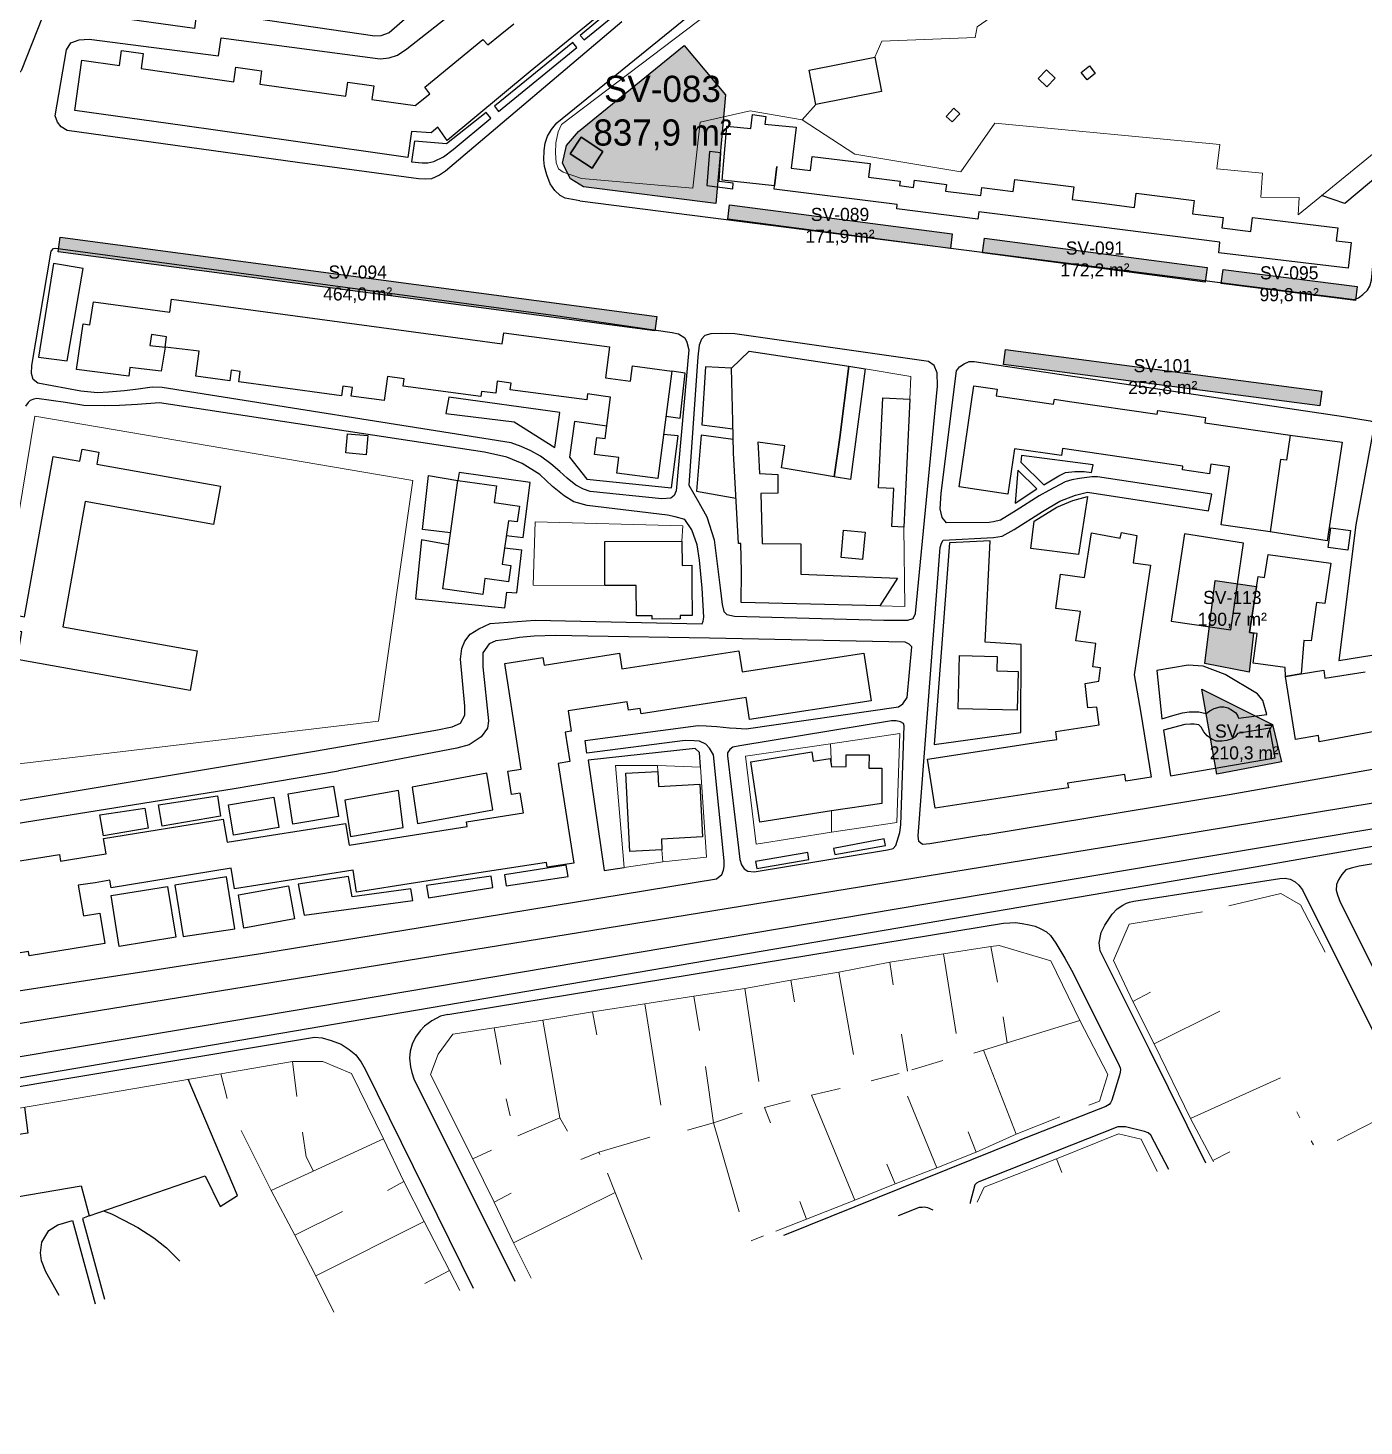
# Model space of a CAD drawing. Header units: metres. Extents: x -1319 to 2200, y -1209 to 1268.
# Drawn here: x 333 to 639, y -1088.5 to -768.4 of the extents above; entities that cross this region are included whole.
import ezdxf

# ---------------------------------------------------------------- set-up
doc = ezdxf.new("R2010")
doc.units = ezdxf.units.M
for name, color, linetype, lineweight, true_color in [('CLADIRI_CONTUR', 7, 'Continuous', 25, 0x4b5962), ('LIMITA_STUDIU', 7, 'Continuous', 25, 0x354c40), ('PARCELE_CONTUR', 7, 'Continuous', 13, 0xb58c63), ('PAVAJ', 7, 'Continuous', 25, 0xd1d6d2), ('STRAZI', 7, 'Continuous', 25, 0xc4cccb), ('VERDE_PLIN', 7, 'Continuous', 25, 0x286847)]:
    doc.layers.add(name, color=color, linetype=linetype, lineweight=lineweight, true_color=true_color)
doc.layers.add('VERDE_CONTUR_CALCUL', color=82, linetype='Continuous', true_color=0x286847)
doc.layers.add('VERDE_SUPRAFETE', color=7, linetype='Continuous', true_color=0x1e372a)

msp = doc.modelspace()

# ---------------------------------------------------------------- hatches: boundary and pattern name
at = {"layer": 'VERDE_PLIN'}
h = msp.add_hatch(color=256, dxfattribs=at)
h.dxf.hatch_style = 1
h.paths.add_polyline_path([(456.33, -795.35), (455.42, -799.4), (457.25, -802.92), (460.19, -804.81), (490.51, -808.58), (492.74, -783.71), (483.24, -772.42), (459.04, -792.09), (456.33, -795.35)])
h.paths.add_polyline_path([(464.65, -796.67), (462.18, -800.48), (457.16, -797.22), (459.64, -793.41), (464.65, -796.67)], flags=0)
h = msp.add_hatch(color=256, dxfattribs=at)
h.dxf.hatch_style = 1
h.paths.add_polyline_path([(493.66, -808.87), (493.22, -812.18), (544.22, -818.88), (544.66, -815.58), (493.66, -808.87)])
h = msp.add_hatch(color=256, dxfattribs=at)
h.dxf.hatch_style = 1
h.paths.add_polyline_path([(339.85, -819.69), (476.57, -837.79), (477.02, -834.47), (340.3, -816.34), (339.85, -819.69)])
h = msp.add_hatch(color=256, dxfattribs=at)
h.dxf.hatch_style = 1
h.paths.add_polyline_path([(551.6, -819.88), (602.6, -826.58), (603.04, -823.27), (552.04, -816.55), (551.6, -819.88)])
h = msp.add_hatch(color=256, dxfattribs=at)
h.dxf.hatch_style = 1
h.paths.add_polyline_path([(606.66, -823.71), (606.25, -826.9), (636.99, -830.79), (637.4, -827.59), (606.66, -823.71)])
h = msp.add_hatch(color=256, dxfattribs=at)
h.dxf.hatch_style = 1
h.paths.add_polyline_path([(556.38, -845.49), (628.85, -854.95), (629.3, -851.54), (556.83, -842.05), (556.38, -845.49)])
h = msp.add_hatch(color=256, dxfattribs=at)
h.dxf.hatch_style = 1
h.paths.add_polyline_path([(604.86, -894.9), (602.52, -913.94), (612.69, -915.91), (613.67, -906.98), (612.76, -906.86), (614.37, -896.29), (604.86, -894.9)])
h = msp.add_hatch(color=256, dxfattribs=at)
h.dxf.hatch_style = 1
h.paths.add_polyline_path([(605.28, -939.28), (620.09, -936.47), (617.98, -927.87), (601.82, -919.77), (605.28, -939.28)])

# ---------------------------------------------------------------- linework, layer by layer
at = {"layer": 'CLADIRI_CONTUR'}
for points in [[(467.47, -762.5), (447.95, -778.37), (428.98, -794.2), (426.84, -791.14), (425.3, -792.4), (420.81, -792.11), (419.97, -798.07), (394.2, -794.43), (368.32, -790.77), (343.68, -787.29), (345.3, -775.81), (353.9, -777.02), (354.39, -773.56), (359.37, -774.26), (358.88, -777.72), (369.94, -779.29), (380.1, -780.72), (380.57, -777.38), (386.46, -778.22), (386.03, -781.27), (395.86, -782.65), (405.78, -784.05), (406.24, -780.79), (412.19, -781.63), (411.75, -784.76), (421.65, -786.16), (425.02, -783.45), (423.84, -781.96), (437.12, -771.01), (438.3, -772.28), (441.13, -769.97), (444.22, -767.46)], [(329.65, -959.38), (340.19, -957.68), (340.43, -959.19), (347.34, -958.07), (350.86, -957.5), (350.29, -954.01), (377.67, -949.54), (378.56, -954.86), (405.71, -950.55), (406.51, -955.51), (433.56, -951.28), (433.38, -950.16), (446.42, -948.12), (445.72, -943.61), (443.72, -943.92), (442.89, -938.6), (445.93, -938.14), (442.14, -913.96), (450.91, -912.59), (451.18, -914.28), (468.42, -911.58), (469, -915.18), (495.77, -911.03), (496.52, -915.83), (524.38, -911.54), (526.07, -922.5), (526.07, -922.5), (498.21, -926.79), (497.44, -921.75), (473.37, -925.48), (473.18, -924.23), (470.47, -924.65), (470.16, -922.69), (456.66, -924.8), (457.39, -929.44), (455.97, -929.67), (457.03, -936.4), (454.43, -936.8), (457.99, -959.65), (451.9, -960.6), (451.72, -959.47), (435.24, -962.04), (408.19, -966.27), (407.41, -961.25), (380.26, -965.56), (379.51, -960.81), (352, -965.3), (351.72, -963.57), (348.33, -964.12), (344.45, -964.65), (345.68, -971.71), (349.45, -971.09), (350.57, -978.07), (333.25, -980.87), (333.09, -979.88), (327.46, -980.79)], [(641.34, -929.53), (628.68, -931.85), (628.5, -930.41), (623.26, -931.3), (621, -916.94), (624.6, -916.33), (629.74, -915.45), (630.01, -917.26), (639.22, -915.82)]]:
    msp.add_lwpolyline(points, dxfattribs=at)
for points in [[(528.45, -782.94), (513.41, -785.92), (511.85, -778.04), (526.89, -775.06), (528.45, -782.94)], [(576.06, -777.1), (577.42, -778.82), (575.54, -780.3), (574.19, -778.58), (576.06, -777.1)], [(564.31, -779.98), (566.25, -777.99), (568.23, -779.92), (566.29, -781.91), (564.31, -779.98)], [(546.38, -788.03), (544.66, -789.93), (543.26, -788.67), (544.98, -786.77), (546.38, -788.03)], [(551.41, -804.96), (558.63, -805.87), (558.98, -803.1), (572.47, -804.8), (572.1, -807.71), (578.89, -808.56), (586.4, -809.51), (586.81, -806.24), (600.02, -807.91), (599.64, -810.94), (606.68, -811.83), (606.38, -814.2), (613.04, -815), (613.42, -811.81), (632.95, -814.14), (632.59, -817.14), (636, -817.55), (635.3, -823.42), (605.7, -819.88), (605.97, -817.46), (578.21, -813.95), (550.72, -810.48), (550.49, -812.21), (531.97, -809.83), (532.06, -808.82), (503.84, -805.35), (503.96, -804.55), (491.97, -803.27), (493.04, -790.86), (498.52, -791.42), (498.89, -788.25), (501.93, -788.64), (501.72, -790.43), (508.92, -791.14), (507.74, -800.5), (507.74, -800.5), (512.17, -801.07), (512.57, -797.8), (525.87, -799.44), (525.49, -802.58), (532.72, -803.47), (532.59, -804.48), (535.76, -804.9), (535.98, -803.27), (543.3, -804.23), (543.1, -805.74), (551.2, -806.8), (551.41, -804.96)], [(462.18, -800.48), (457.16, -797.22), (459.64, -793.41), (464.65, -796.67), (462.18, -800.48)], [(504.48, -800.12), (504.48, -800.12), (503.96, -804.55), (504.48, -800.12)], [(356.32, -846.19), (356.04, -848.13), (344.09, -846.63), (345.62, -836.17), (347.13, -836.38), (347.97, -831.11), (365.46, -833.52), (365.84, -830.52), (391.34, -833.96), (416.74, -837.39), (441.6, -840.74), (441.91, -838.23), (466.15, -841.42), (465.21, -848.55), (470.98, -849.31), (471.45, -845.78), (480.45, -846.97), (477.22, -871.56), (467.8, -870.32), (468.27, -866.78), (462.74, -866.05), (463.25, -862.19), (465.16, -862.44), (466.41, -852.92), (464.67, -852.69), (461.11, -852.22), (460.93, -853.59), (443.43, -851.29), (443.64, -849.73), (440.45, -849.31), (440.08, -852.05), (436.86, -851.62), (436.7, -852.79), (418.92, -850.39), (419.14, -848.72), (415.29, -848.2), (414.54, -853.74), (407, -852.72), (407.27, -850.72), (405.06, -850.42), (404.76, -852.62), (389.11, -850.51), (381.25, -849.45), (381.57, -847.06), (379.52, -846.78), (379.19, -849.18), (371.38, -848.12), (372.14, -842.44), (364.35, -841.51), (363.5, -846.97), (356.32, -846.19)], [(364.69, -839.1), (361.22, -838.62), (360.89, -841.15), (364.35, -841.51), (364.69, -839.1)], [(532.11, -894.36), (528.03, -900.75), (496.34, -900), (496.36, -892.95), (496.22, -886.43), (495.66, -886.43), (494.55, -865.66), (494.36, -858.55), (494.11, -846.32), (498.12, -842.4), (520.99, -845.84), (518.87, -862.19), (518.87, -862.19), (517.61, -871.16), (505.56, -869.13), (506.33, -864.08), (500.16, -863.23), (500.29, -865.87), (500.53, -870.4), (504.7, -870.64), (504.74, -874.93), (500.83, -875.01), (501.11, -886.47), (509.95, -886.52), (509.97, -893.49), (532.11, -894.36)], [(524.69, -846.42), (521.34, -871.78), (517.61, -871.16), (518.87, -862.19), (520.99, -845.84), (524.69, -846.42)], [(591.75, -856), (599.19, -857.08), (602.66, -857.58), (602.48, -858.82), (622.05, -861.64), (621.22, -867.4), (619.82, -867.2), (617.43, -883.79), (606.25, -882.18), (608.17, -868.92), (603.87, -868.3), (603.55, -870.48), (597.38, -869.59), (597.49, -868.72), (569.93, -864.71), (569.7, -866.33), (558.91, -864.76), (557.4, -875.12), (546.2, -873.49), (549.57, -850.33), (554.96, -851.11), (554.73, -852.67), (567.87, -854.58), (568.04, -853.44), (571.5, -853.95), (591.62, -856.87), (591.75, -856)], [(531.24, -873.89), (527.78, -873.73), (528.74, -853.08), (534.94, -853.37), (533.59, -882.71), (530.84, -882.59), (531.24, -873.89)], [(410.44, -866.12), (405.79, -865.72), (406.17, -861.35), (410.82, -861.76), (410.44, -866.12)], [(338.76, -866.53), (344.86, -867.61), (345.36, -864.83), (349.22, -865.52), (348.72, -868.3), (377.03, -873.36), (375.47, -882.08), (346.05, -876.83), (340.92, -905.55), (371.74, -911.06), (370.12, -920.13), (330.45, -913.04), (331.59, -906.66), (328.84, -906.17), (329.45, -902.73), (332.2, -903.22), (338.76, -866.53)], [(445.53, -877.9), (445.03, -881.51), (442.98, -881.23), (441.6, -891.19), (443.53, -891.46), (443.01, -895.2), (437.63, -894.45), (437.12, -898.1), (427.98, -896.83), (431.42, -872.04), (440.3, -873.27), (439.76, -877.1), (445.53, -877.9)], [(524.7, -883.85), (524.13, -890.08), (519.19, -889.63), (519.76, -883.4), (524.7, -883.85)], [(635.22, -887.96), (630.75, -887.35), (631.36, -882.9), (635.83, -883.5), (635.22, -887.96)], [(485.01, -895.94), (485.08, -902.91), (482.3, -902.94), (482.31, -903.72), (475.92, -903.78), (475.91, -903), (472.32, -903.04), (472.25, -896.06), (465.11, -896.06), (465.05, -886.01), (482.75, -885.91), (482.79, -891.46), (484.99, -891.45), (485.01, -895.94)], [(590.03, -891.44), (586.34, -916.56), (587.83, -925.27), (590.22, -939.98), (584.39, -940.86), (584.15, -939.33), (571.07, -941.31), (571.24, -942.39), (567.57, -942.95), (540.71, -947.02), (539.01, -935.82), (565.87, -931.74), (568.64, -931.32), (568.37, -929.49), (578.27, -927.99), (577.74, -923.92), (575.74, -924.1), (575.09, -918.48), (578.23, -917.97), (578.57, -914.92), (576.85, -914.72), (577.5, -909.32), (572.97, -908.75), (574.04, -902), (568.38, -901.31), (569.43, -893.46), (574.97, -894.23), (576.55, -884), (583.11, -885.21), (583.4, -883.9), (586.9, -884.6), (586.06, -890.91), (590.03, -891.44)], [(614.71, -894.04), (616.16, -894.23), (616.97, -888.99), (631.33, -890.93), (629.96, -900.2), (628.06, -899.95), (626.84, -908.77), (625.21, -908.65), (624.6, -916.33), (621, -916.94), (620.92, -914.88), (613.57, -913.88), (614.5, -907.09), (612.76, -906.86), (614.71, -894.04)], [(554.89, -915.62), (559.75, -915.73), (559.54, -924.61), (546.03, -924.28), (546.32, -912.12), (554.97, -912.33), (554.89, -915.62)], [(525.57, -937.91), (528.52, -937.87), (528.52, -946), (516.99, -947.66), (516.99, -947.66), (500.61, -950.27), (498.53, -936.46), (512.48, -934.13), (512.76, -936.27), (516.69, -935.65), (516.97, -937.57), (520.33, -937.49), (520.35, -934.84), (525.61, -934.84), (525.57, -937.91)], [(487.47, -953.63), (478.04, -954.13), (478.17, -956.61), (470.84, -957), (469.87, -939.07), (477.21, -938.68), (477.39, -942.08), (486.82, -941.57), (487.47, -953.63)]]:
    msp.add_lwpolyline(points, close=True, dxfattribs=at)
at = {"layer": 'LIMITA_STUDIU'}
msp.add_lwpolyline([(-129.2, -1088.54), (88.91, -1050.12), (613.99, -960.47), (820.45, -924.25), (1012.94, -896.82), (1295.47, -926.32)], dxfattribs=at)
at = {"layer": 'PARCELE_CONTUR'}
for points in [[(512.09, -747.3), (455.18, -790.5), (454.37, -792.18), (453.82, -794.68), (453.79, -796.98), (453.97, -799.25), (454.48, -800.65), (455.54, -801.45), (459.72, -802.84), (485.21, -805.11), (486.9, -789.95), (498.33, -787.39), (510.28, -789.42)], [(688.82, -758.16), (623.84, -811.16), (624.11, -807.23), (615.36, -807.14), (615.72, -801.69), (605.26, -800.69), (605.94, -795.06), (554.43, -790.23), (546.63, -801.32), (522.36, -797.27), (510.28, -789.42), (513.41, -785.92)], [(526.89, -775.06), (528.5, -771.4), (549.89, -770.59), (550.33, -768.18), (558.31, -762.64), (556.1, -759.6)], [(524.69, -846.42), (535.16, -848.19), (534.94, -853.37)], [(334.52, -857.32), (421.11, -872.01), (413.24, -927.14), (321.15, -938.05), (334.52, -857.32)], [(482.75, -885.91), (482.98, -882.43), (449.13, -881.48), (448.69, -895.99), (465.11, -896.06)], [(533.59, -882.71), (533.76, -900.86), (528.03, -900.75)], [(516.97, -937.57), (516.77, -932.3), (532.66, -929.94), (531.93, -950.31), (516.99, -952.52), (516.99, -947.66)], [(516.99, -952.52), (499.77, -955.3), (497.28, -935.16), (516.77, -932.3)], [(477.14, -937.28), (467.54, -937.28), (469.49, -960.63), (478.38, -959.37)], [(477.21, -938.68), (477.14, -937.28), (486.99, -937.65), (488.38, -958.29), (478.38, -959.37), (478.17, -956.61)], [(607.97, -969.39), (619.9, -966.62), (624.42, -969.22), (630.09, -980.02)], [(590.06, -989.2), (585.99, -991.31), (581.56, -981.92), (585.19, -973.64), (602, -970.81)], [(542.62, -980.4), (553.49, -978.74), (554.98, -986.88)], [(553.49, -978.74), (555.37, -978.52), (567.23, -982.01), (573.85, -995.7), (557.21, -1000.8), (556.31, -994.82)], [(522.01, -1003.44), (518.66, -984.6), (530.37, -982.32), (531.13, -987.52)], [(530.37, -982.32), (542.62, -980.4), (545.58, -998.69)], [(507.69, -986.47), (518.66, -984.6)], [(485.44, -990.14), (497.16, -988.35), (500.33, -1009.62)], [(497.16, -988.35), (507.69, -986.47), (508.54, -991.4)], [(462.29, -993.67), (474.24, -991.84), (477.9, -1015.03)], [(474.24, -991.84), (485.44, -990.14), (486.77, -997.97)], [(585.99, -991.31), (590.87, -1001.02), (605.93, -993.52)], [(450.9, -995.63), (462.29, -993.67), (463.28, -998.95)], [(439.76, -997.33), (430.23, -998.81), (426.89, -1003.38), (425.13, -1008.02), (434.88, -1027.39), (439.09, -1025.33)], [(441.25, -1005.78), (439.76, -997.33), (450.9, -995.63), (454.79, -1018), (456.54, -1021.04)], [(533.03, -998.78), (534.43, -1007.25)], [(573.85, -995.7), (580.29, -1008.04), (578.36, -1014.13), (575.94, -1015.1)], [(549.63, -1003.13), (557.21, -1000.8)], [(590.87, -1001.02), (599.19, -1018.11), (619.81, -1008.82)], [(378.56, -1013.54), (377.11, -1007.86), (393.57, -1005.09), (394.57, -1013.05)], [(393.57, -1005.09), (400.46, -1005.09), (407.08, -1007.78), (414.42, -1022.81), (388.65, -1034.62), (381.76, -1020.84)], [(535.36, -1006.98), (542.48, -1004.85)], [(551.84, -1002.45), (559.26, -1021.73), (569.32, -1017.76)], [(277.21, -1024.91), (377.11, -1007.86)], [(488.14, -1006.22), (489.96, -1019.13), (496.53, -1016.93)], [(526.1, -1009.5), (532.52, -1007.8)], [(512.45, -1012.8), (519, -1011.25)], [(442.47, -1013.65), (443.38, -1017.51)], [(501.63, -1015.62), (507.55, -1014.07)], [(512.45, -1012.8), (522.36, -1036.85), (511.26, -1041.16)], [(534.38, -1012.97), (541.15, -1029.43), (550.09, -1025.8), (548.31, -1021.14)], [(445.13, -1022.05), (454.79, -1018)], [(501.63, -1015.62), (503.05, -1019.11)], [(623.59, -1016.61), (624.26, -1017.94)], [(632.8, -1023.16), (647.72, -1015.51), (650.14, -1020.12)], [(484.02, -1020.81), (489.96, -1019.13)], [(495.85, -1039.52), (489.96, -1019.13)], [(599.19, -1018.11), (604.33, -1027.77), (608.22, -1025.77)], [(395.83, -1021.23), (396.71, -1026.93), (398.36, -1030.17)], [(414.42, -1022.81), (419.03, -1032.56), (415.28, -1034.57)], [(463.71, -1025.85), (475.38, -1022.36)], [(550.09, -1025.8), (559.26, -1021.73)], [(569.76, -1030.45), (568.49, -1027.39), (582.76, -1021.66), (587.9, -1022.87), (591.58, -1030.24)], [(626.84, -1023.23), (627.4, -1024.11)], [(434.88, -1027.39), (439.73, -1037.25)], [(459.56, -1027.53), (463.71, -1025.85), (463.94, -1026.39)], [(568.49, -1027.39), (551.98, -1033.83), (550.36, -1037.27)], [(465.72, -1030.62), (467.46, -1035.05), (444.2, -1046.59), (439.73, -1037.25), (443.66, -1035.21)], [(529.64, -1028.57), (531.57, -1033.09), (522.36, -1036.85)], [(531.57, -1033.09), (541.15, -1029.43)], [(604.33, -1027.77), (604.46, -1028.04)], [(394.06, -1044.86), (398.9, -1054.16), (423.72, -1041.71), (419.03, -1032.56)], [(388.65, -1034.62), (394.06, -1044.86), (405.03, -1039.43)], [(467.46, -1035.05), (473.58, -1050.38)], [(504.22, -1043.94), (511.26, -1041.16), (509.71, -1037.09)], [(423.72, -1041.71), (429.54, -1052.96), (423.89, -1055.91)], [(448.21, -1054.71), (444.2, -1046.59)], [(498.62, -1046.11), (501.4, -1045)], [(429.54, -1052.96), (431.86, -1057.51)], [(398.9, -1054.16), (403.01, -1062.43)]]:
    msp.add_lwpolyline(points, dxfattribs=at)
at = {"layer": 'PAVAJ'}
for points in [[(460.32, -771.14), (477.9, -756.78), (476.92, -755.54), (459.41, -770.1), (460.32, -771.14)], [(440.75, -787.5), (458.7, -772.88), (457.75, -771.75), (439.79, -786.31), (440.75, -787.5)], [(420.79, -799.07), (423.21, -799.29), (424.53, -799.29), (425.88, -798.96), (428.15, -797.94), (430.35, -796.25), (438.96, -789.03), (437.9, -787.75), (428.81, -794.9), (421.45, -794.35), (420.79, -799.07)], [(489.05, -796.67), (488.43, -804.47), (494.43, -805.24), (494.46, -803.92), (491.25, -803.56), (491.61, -796.96), (489.05, -796.67)], [(643.03, -801.47), (634.6, -808.58), (629.21, -806.78)], [(335.38, -843.79), (341.94, -844.6), (345.64, -823.46), (338.83, -822.36), (335.38, -843.79)], [(479.09, -857.33), (482.3, -857.76), (483.47, -847.42), (480.45, -846.97)], [(494.11, -846.32), (488.12, -845.99), (487.32, -859.25), (494.4, -860.2)], [(428.68, -856.66), (444.35, -858.57), (453.66, -864.5), (454.76, -856.48), (429.34, -852.97), (428.68, -856.66)], [(465.53, -859.62), (458.16, -858.5), (456.99, -866.7), (460.96, -871.74), (480.38, -873.72), (481.86, -861.81), (478.55, -861.46)], [(494.47, -862.61), (487.17, -861.63), (486.11, -874.45), (495.1, -876.05)], [(622.05, -861.64), (633.92, -863.23), (630.48, -885.83), (617.43, -883.79)], [(560.39, -867.8), (565.63, -873), (569.04, -870.95), (570.61, -870.22), (572.7, -870), (574.9, -869.96), (576.58, -870.18), (576.91, -868.44), (560.54, -866.33), (560.39, -867.8)], [(442.51, -884.6), (446.35, -885.05), (448, -872.52), (431.73, -870.18), (431.42, -872.04)], [(559.7, -869.69), (559.04, -877.19), (564.05, -873.9), (559.7, -869.69)], [(429.76, -883.99), (423.31, -883.22), (424.7, -870.91), (431.42, -872.04)], [(575.63, -875.66), (573.58, -888.99), (562.63, -887.6), (563.43, -881.37), (568.63, -878.15), (572.3, -876.61), (575.63, -875.66)], [(429.38, -886.77), (423.09, -885.64), (421.7, -899.12), (442.17, -901.17), (442.65, -897.62), (444.96, -897.73), (446.06, -887.87)], [(544.02, -886.28), (540.5, -932.5), (560.36, -929.72), (560.43, -909.57), (552.22, -909.06), (553.32, -885.84), (544.02, -886.28)], [(597.83, -884.26), (594.82, -904.26), (608.45, -906.24), (611.38, -886.39), (597.83, -884.26)], [(442.12, -887.44), (446.06, -887.87)], [(592.62, -926.57), (595.15, -925.87), (597.39, -925.25), (598.93, -925.03), (600.24, -924.96), (601.09, -925.03), (602.84, -925.4), (603.61, -924.78), (604.64, -924.23), (605.99, -923.82), (606.87, -923.86), (607.86, -924.12), (608.85, -924.67), (609.58, -925.25), (610.06, -925.98), (610.24, -926.42), (616.69, -925.62), (615.77, -922.43), (614.53, -920.89), (607.13, -916.42), (602.15, -914.52), (598.71, -914.3), (591.49, -915.54), (592.62, -926.57)], [(593.06, -929.17), (594.64, -939.68), (618.59, -935.51), (617.42, -928.77), (609.95, -929.94), (609.44, -930.71), (608.78, -931.19), (607.57, -931.59), (606.4, -931.73), (605.08, -931.73), (604.09, -931.29), (603.06, -930.53), (602.26, -929.57), (601.64, -928.51), (601.16, -927.96), (600.06, -927.82), (599.22, -927.82), (597.94, -927.93), (593.06, -929.17)], [(486.99, -937.65), (486.8, -934.31), (485.77, -933.36), (461.3, -936.07), (464.89, -961.34), (469.49, -960.63)], [(420.98, -942.25), (422.16, -950.53), (439.43, -947.42), (438.05, -939.03), (420.98, -942.25)], [(363.73, -951.2), (362.88, -946.33), (376.34, -944.23), (377.07, -948.89), (363.73, -951.2)], [(393.66, -950.75), (392.56, -943.79), (402.93, -942.03), (404.1, -948.95), (393.66, -950.75)], [(406.85, -953.53), (418.93, -951.46), (417.83, -943.04), (405.56, -945.24), (406.85, -953.53)], [(350.28, -953.4), (349.45, -948.62), (359.75, -947.02), (360.47, -951.64), (350.28, -953.4)], [(380, -953.24), (378.9, -946.28), (389.26, -944.52), (390.44, -951.45), (380, -953.24)], [(517.47, -956.29), (517.74, -957.69), (529.37, -955.62), (529.09, -954.06), (517.47, -956.29)], [(442.51, -964.81), (456.69, -962.68), (456.23, -960.14), (442.07, -962.33), (442.51, -964.81)], [(499.88, -960.85), (511.84, -958.79), (511.57, -957.21), (499.61, -959.3), (499.88, -960.85)], [(366.58, -964.7), (368.52, -976.42), (380.32, -974.68), (378.41, -962.79), (366.58, -964.7)], [(394.86, -964.48), (396.21, -971.58), (421.12, -968.21), (420.68, -965.5), (407.2, -967.37), (406.36, -962.68), (394.86, -964.48)], [(424.69, -967.61), (439.44, -965.24), (439.07, -962.61), (424.24, -964.77), (424.69, -967.61)], [(364.9, -965.01), (366.84, -976.62), (353.85, -978.72), (352.04, -967.02), (364.9, -965.01)], [(392.62, -964.84), (394.02, -972.41), (382.37, -974.51), (381.16, -966.89), (392.62, -964.84)], [(332.17, -1015.53), (332.96, -1021.48), (326.74, -1022.37), (328.91, -1035.35), (330.39, -1036.04), (345.15, -1033.54), (346.99, -1040.39), (373.54, -1031.23), (376.96, -1038.28), (380.98, -1035.78), (369.63, -1009.14)], [(346.99, -1040.39), (345.48, -1041.05), (350.47, -1059.48)], [(350.26, -1039.26), (352.1, -1039.93), (354.93, -1041.37), (358.09, -1043.09), (361.78, -1045.46), (364.68, -1047.7), (367.72, -1050.79)], [(340.1, -1058.61), (337.08, -1053.23), (336.03, -1050.73), (335.83, -1048.88), (336.16, -1046.45), (337.74, -1043.75), (339.78, -1042.49), (343.14, -1041.51), (348.33, -1060.56)]]:
    msp.add_lwpolyline(points, dxfattribs=at)
at = {"layer": 'STRAZI'}
for points in [[(459.33, -807.99), (456.03, -807.38), (454.82, -806.75), (453.61, -805.66), (452.55, -804.12), (451.82, -802.03), (451.27, -800.16), (451.12, -798.62), (451.19, -796.46), (451.41, -794.81), (451.96, -793.2), (452.88, -791.66), (454.12, -790.12), (495.35, -756.65), (564.16, -699.58), (616.97, -655.63), (654.85, -624.56), (665.62, -615.55), (666.39, -615.26), (666.97, -615.26), (668.08, -615.47)], [(367.52, -721.63), (368.82, -715.24), (378.16, -715.42), (460.53, -726.67), (462.15, -727.54), (462.44, -728.35), (462, -729.16), (415.7, -769.52), (413.8, -770.18), (412.4, -770.25), (371.67, -764.32), (371.09, -768.5), (346.29, -765.09), (347.25, -760.26)], [(377.2, -770.66), (413.61, -775.49), (415.66, -775.27), (417.57, -774.61), (419.77, -773.15), (494.12, -714.69)], [(339.84, -756.68), (331.42, -778.22), (330.47, -779.25), (329.29, -779.39), (327.68, -779.1), (316.18, -774.78)], [(459.33, -807.99), (595.15, -825.35), (636.76, -830.55), (637.68, -830.19), (638.7, -829.45), (639.73, -828.43), (640.32, -827.51), (640.68, -826.12), (643.03, -801.47), (651.67, -794.07), (677.02, -796.64), (719.07, -802.06), (746.68, -805.06), (749.98, -805.06), (752.1, -804.03), (753.57, -802.64), (754.82, -801.32), (755.77, -799.2), (756.65, -788.06), (787.12, -781.1), (784.92, -770.7), (781.85, -764.18), (778.7, -758.1)], [(468.96, -767.03), (428.56, -801.2), (427.24, -802.08), (425.37, -802.93), (423.98, -803), (422.44, -802.96), (394.71, -799.19), (341.97, -791.86), (340.58, -791.06), (339.7, -789.96), (339.18, -788.49), (341.82, -773.4), (342.77, -771.79), (344.68, -771.13), (346.95, -770.99), (376.62, -774.8), (377.2, -770.66)], [(333.85, -845.69), (338.24, -819.49), (338.79, -818.9), (339.27, -818.86), (453.25, -834.16)], [(453.25, -834.16), (480.51, -838.11), (481.97, -838.41), (483.44, -839.36), (483.88, -840.38), (484.31, -842.14), (481.38, -874.37), (480.95, -875.47), (480.21, -876.06), (478.16, -876.21), (461.75, -874.52), (460.21, -874.01), (458.46, -873.06), (456.48, -871.52), (454.79, -869.98), (452.74, -868.22), (450.32, -866.46), (448.13, -865.22), (445.93, -864.27), (443.66, -863.39), (363.66, -850.75), (361.39, -850.68), (358.17, -851.12), (355.09, -851.48), (351.43, -851.77), (348.86, -851.92), (345.05, -851.55), (335.24, -849.72), (334.14, -848.92), (333.77, -847.53), (333.85, -845.69)], [(539.18, -844.78), (494.86, -838.41), (491.86, -838.33), (489.37, -838.48), (487.98, -838.84), (487.25, -839.65), (486.66, -841.04), (486.37, -843.68), (484.31, -873.06), (486.59, -877.08), (488.42, -880.38), (490.1, -885.58), (491.49, -896.57), (491.93, -900.45), (492.37, -901.99), (493.03, -902.72), (494.79, -903.09), (529, -903.97), (534.5, -904.04), (535.67, -903.6), (536.25, -902.51), (541.24, -850.42), (541.16, -847.34), (540.5, -845.73), (539.18, -844.78)], [(552.11, -953.19), (539.55, -955.21), (537.87, -955.36), (536.99, -954.7), (536.84, -953.38), (541.86, -887.34), (542.19, -886.35), (542.55, -885.69), (554.06, -885.11), (556.11, -884.74), (558.82, -883.28), (565.34, -879.1), (569.29, -876.76), (572.88, -875.36), (575.59, -874.7), (603.36, -878.95), (604.09, -875.14), (577.94, -871.19), (576.62, -871.19), (573.83, -871.55), (572.04, -871.85), (570.5, -872.36), (566.8, -874.3), (564.57, -875.51), (559.26, -878.88), (555.67, -881.08), (554.09, -881.52), (553.07, -881.66), (543.36, -881.7), (542.37, -880.49), (541.86, -878.55), (542.08, -874.89), (545.63, -846.9), (546.29, -846.02), (547.39, -845.29), (548.56, -844.78), (549.66, -844.78), (634.23, -857.41)], [(323.75, -946.44), (398.55, -933.99), (426.39, -929.23), (430.12, -928.42), (432.03, -927.61), (432.98, -925.78), (433.05, -923.73), (432.03, -912.96), (432.32, -910.47), (433.05, -908.79), (434.23, -907.18), (436.2, -906), (438.84, -904.76), (449.1, -904.03), (487.34, -904.83), (487.59, -904.21), (487.74, -903.33), (487.37, -896.66), (486.79, -890.29), (486.2, -886.77), (485.03, -883.33), (483.42, -880.99), (481.22, -880.33), (479.46, -879.96), (461.07, -877.76), (458, -876.88), (455.8, -875.56), (453.09, -873.37), (450.16, -870.66), (446.18, -868.15), (442.6, -866.72), (437.5, -865.55), (363.06, -854.25), (358.08, -854.61), (353.9, -854.83), (350.46, -854.91), (345.77, -854.83), (341.52, -854.17), (335, -853.22), (334.3, -853.4), (333.5, -853.7), (332.98, -854.14), (332.36, -855.02)], [(634.23, -857.41), (640.38, -858.36), (640.86, -858.54), (641.19, -859.13), (641.22, -859.71), (637.05, -882.17), (633.16, -913.23), (687.01, -904.55), (686.79, -892.09), (649.72, -886.75), (644.34, -885.87), (643.49, -885.02), (642.61, -882.61), (642.1, -880.19), (642.14, -877.66), (645.36, -859.75), (645.91, -859.38), (646.75, -858.87), (647.52, -858.62), (760.85, -873.78)], [(489.96, -934.83), (489.02, -933.33), (488.22, -932.38), (486.75, -931.72), (485.51, -931.64), (483.45, -931.57), (460.96, -934.43), (460.6, -931.57), (486.46, -928.13), (488.29, -928.2), (490.71, -928.35), (493.64, -928.64), (495.18, -928.71), (497.45, -928.86), (532.32, -923.88), (533.34, -923.15), (534.29, -921.75), (535.39, -910.11), (534.81, -909.52), (533.85, -909.01), (489.02, -908.13), (461.18, -907.69), (453.86, -907.54), (448.88, -907.69), (445.51, -907.98), (442.72, -908.42), (440.09, -908.71), (438.62, -909.45), (437.16, -911.5), (437.16, -914.72), (438.47, -927.03), (438.18, -928.71), (436.79, -930.69), (434.01, -932.52), (431.22, -933.33), (404.1, -938.49)], [(775.79, -921.76), (772.76, -923.22), (770.46, -924.08), (766.58, -925.16), (761.53, -926.06), (588.21, -954.65), (324.64, -997.43), (324.33, -997.82), (324.28, -998.22), (325.19, -1004.18), (325.59, -1004.6), (326.11, -1004.74), (592.07, -959.95), (785.46, -927.48), (803.54, -921.66), (801.66, -915.51)], [(495.7, -956.12), (495.99, -958.79), (496.36, -960.02), (497.01, -960.92), (497.83, -961.46), (499.27, -961.66), (529.84, -956.62), (531.11, -956.33), (531.72, -955.63), (532.67, -952.6), (532.87, -950.87), (533.61, -928.18), (533.49, -927.69), (532.83, -927.28), (531.81, -927.03), (530.7, -927.03), (496.03, -932.78), (494.39, -933.11), (493.69, -933.6), (493.2, -934.38), (493.2, -935.08), (495.7, -956.12)], [(552.11, -953.19), (608.08, -943.93), (663.82, -934.11)], [(325.76, -989.64), (386.77, -980.29), (426.53, -973.77), (490.65, -963.26), (491.84, -962.28), (492.25, -961.29), (492.38, -960.43), (492.38, -959.08), (489.96, -934.83)], [(325.76, -989.64), (324.07, -989.85), (323.15, -989.85), (321.79, -989.74), (320.44, -989.44), (319.52, -988.89), (318.5, -988.05), (317.73, -987.13), (317.33, -986.22), (316.92, -985.08), (316.67, -983.8), (313.11, -961.71), (313.11, -959.08), (313.63, -957.25), (314.51, -956), (316.26, -954.32), (318.24, -953.14), (321.61, -951.97), (380.22, -942.59), (404.1, -938.49)], [(719.67, -946.82), (637.82, -960.32), (636.05, -960.77), (634.82, -961.18), (633.84, -962.25), (633.14, -963.44), (632.69, -964.51), (632.61, -965.82), (632.85, -966.93), (633.47, -968.61), (644.42, -990.31)], [(586.22, -968.38), (619.66, -963.13), (620.89, -963.09), (622.04, -963.3), (623.19, -963.91), (623.99, -964.65), (624.83, -965.78), (640.96, -998.03), (651.82, -1019.83)], [(602.75, -1028.33), (589.9, -1002.48), (578.53, -979.75), (578.33, -977.9), (578.74, -975.56), (579.6, -973.88), (581.24, -971.34), (582.39, -970.09), (583.7, -969.29), (584.54, -968.79), (585.26, -968.57), (586.22, -968.38)], [(429.12, -994.29), (556.39, -973.41), (557.87, -973.29), (559.14, -973.25), (560.7, -973.49), (562.3, -973.78), (563.61, -974.11), (564.97, -974.72), (566.2, -975.38), (567.14, -976.24), (568.37, -977.96), (570.44, -981.41), (572.31, -984.86), (582.9, -1005.99), (583.12, -1006.48), (583.2, -1006.93), (583.12, -1007.52), (582.94, -1008.2), (581.17, -1013.9), (580.91, -1014.52), (580.56, -1014.93), (579.84, -1015.36), (559.72, -1023.26)], [(429.12, -994.29), (427.48, -994.72), (425.43, -995.79), (423.75, -996.94), (422.76, -998.05), (421.7, -999.48), (420.92, -1001.12), (420.51, -1002.72), (420.38, -1004.28), (420.55, -1006.25), (420.88, -1007.57), (421.33, -1009), (444.5, -1055.35)], [(281.16, -1083.23), (261.89, -1044.03), (255.49, -1031.52), (255.16, -1030.33), (255.12, -1028.56), (255.82, -1025.85), (256.64, -1024.21), (257.01, -1023.66), (257.72, -1023.14), (258.8, -1022.77), (270.01, -1020.91), (398.6, -999.49), (400.36, -999.62), (402.37, -1000.23), (404.67, -1001.13), (406.56, -1002.28), (408.03, -1003.51), (409.31, -1005.2), (410.21, -1006.8), (434.94, -1056.98)], [(594.22, -1029.79), (590.16, -1021.9), (589.5, -1021.41), (588.68, -1021.1), (584.33, -1020.02), (583.63, -1020.02), (582.55, -1020.06), (550.77, -1032.61), (550.22, -1032.9), (549.85, -1033.29), (548.78, -1037.37), (548.77, -1037.55)], [(506.1, -1044.83), (506.34, -1044.74), (559.72, -1023.26)], [(532.31, -1040.36), (537.17, -1038.45), (537.74, -1038.39), (538.22, -1038.37), (538.95, -1038.53), (540.17, -1039.01)]]:
    msp.add_lwpolyline(points, dxfattribs=at)
at = {"layer": 'VERDE_CONTUR_CALCUL'}
for points in [[(456.33, -795.35), (459.04, -792.09), (483.24, -772.42), (492.74, -783.71), (490.51, -808.58), (460.19, -804.81), (457.25, -802.92), (455.42, -799.4), (456.33, -795.35)], [(464.65, -796.67), (459.64, -793.41), (457.16, -797.22), (462.18, -800.48), (464.65, -796.67)], [(493.66, -808.87), (544.66, -815.58), (544.22, -818.88), (493.22, -812.18), (493.66, -808.87)], [(339.85, -819.69), (340.3, -816.34), (477.02, -834.47), (476.57, -837.79), (339.85, -819.69)], [(551.6, -819.88), (552.04, -816.55), (603.04, -823.27), (602.6, -826.58), (551.6, -819.88)], [(606.66, -823.71), (637.4, -827.59), (636.99, -830.79), (606.25, -826.9), (606.66, -823.71)], [(556.38, -845.49), (556.83, -842.05), (629.3, -851.54), (628.85, -854.95), (556.38, -845.49)], [(604.86, -894.9), (614.37, -896.29), (612.76, -906.86), (613.67, -906.98), (612.69, -915.91), (602.52, -913.94), (604.86, -894.9)], [(605.28, -939.28), (601.82, -919.77), (617.98, -927.87), (620.09, -936.47), (605.28, -939.28)]]:
    msp.add_lwpolyline(points, close=True, dxfattribs=at)

# ---------------------------------------------------------------- texts
at = {"layer": 'VERDE_SUPRAFETE', "attachment_point": 5}
for s, insert, char_height, width in [('SV-083\\P837,9 m²', (478.28, -787.9), 6, 65), ('SV-089\\P171,9 m²', (518.95, -813.88), 3, 36), ('SV-091\\P172,2 m²', (577.34, -821.58), 3, 36), ('SV-094\\P464,0 m²', (408.48, -827.08), 3, 36), ('SV-095\\P99,8 m²', (621.83, -827.25), 3, 36), ('SV-101\\P252,8 m²', (592.87, -848.51), 3, 36), ('SV-113\\P190,7 m²', (608.8, -901.58), 3, 36), ('SV-117\\P210,3 m²', (611.53, -932.17), 3, 36)]:
    msp.add_mtext(s, dxfattribs=dict(at, insert=insert, char_height=char_height, width=width))

doc.saveas('drawing.dxf')
